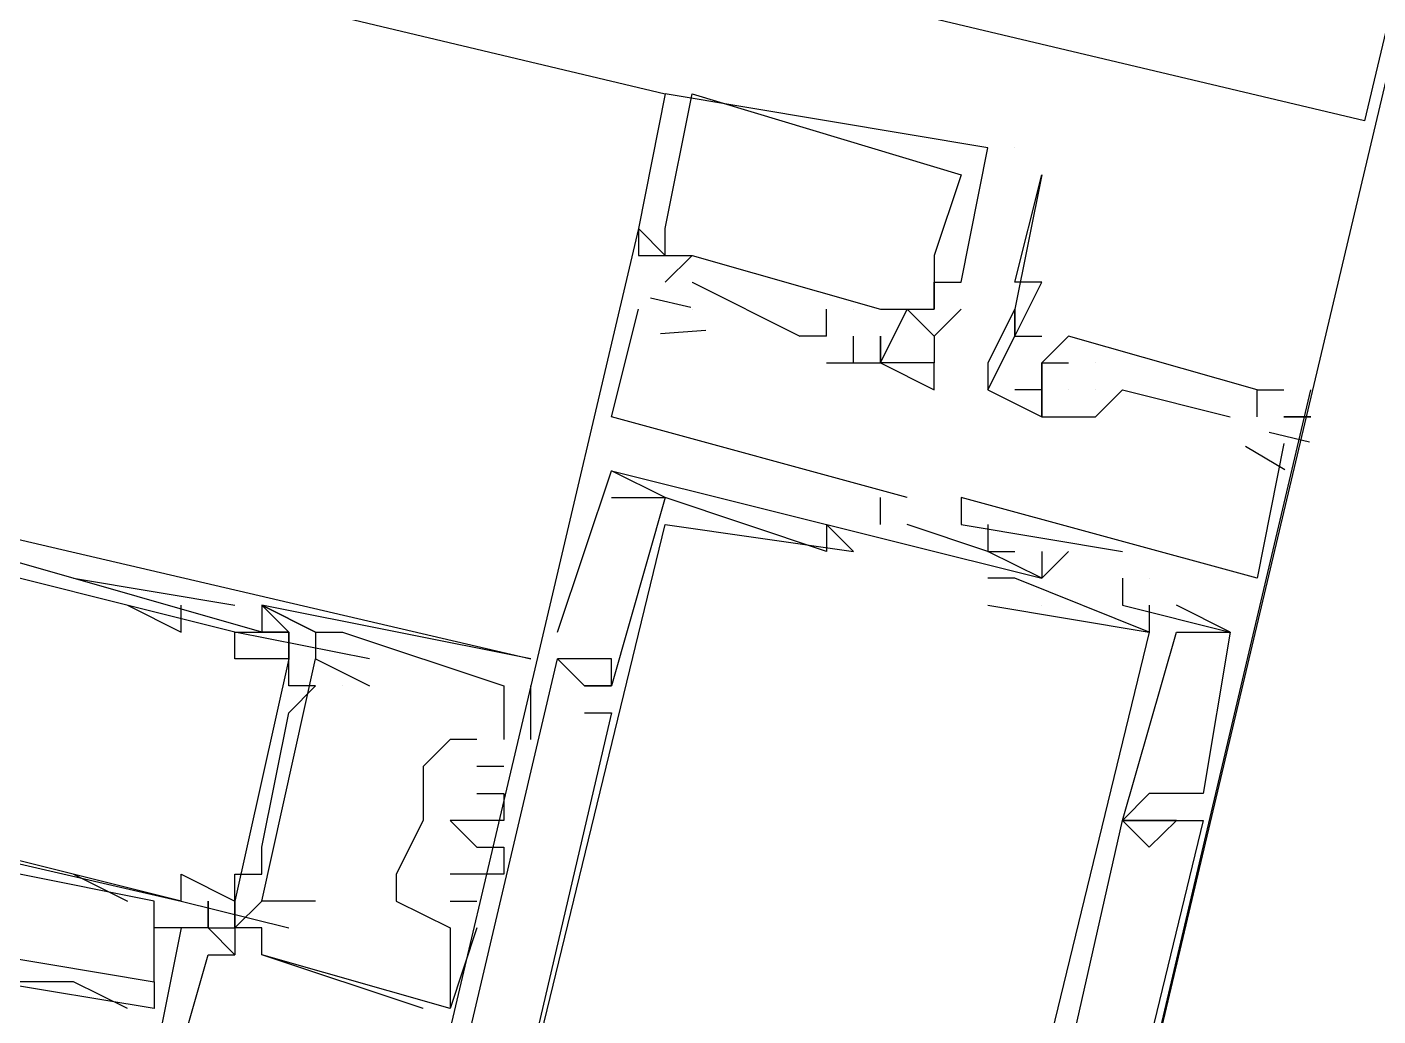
# Model space of a CAD drawing. Header units: feet. Extents: x -84 to 198, y -22 to 181.
# Drawn here: x 87.577 to 88.247, y 149.294 to 149.784 of the extents above; entities that cross this region are included whole.
import ezdxf

# ---------------------------------------------------------------- set-up
doc = ezdxf.new("R2010")
doc.units = ezdxf.units.FT
doc.layers.add('A-LINEA', color=7, linetype='CONTINUOUS')

msp = doc.modelspace()

# ---------------------------------------------------------------- linework, layer by layer
at = {"layer": 'A-LINEA'}
for p, q in [((88.0533, 148.9244), (90.52, 159.3378)), ((88.24, 149.7378), (79.1867, 151.8844)), ((79.7867, 151.6844), (87.8933, 149.7511)), ((87.8933, 149.7511), (87.8933, 149.7511)), ((87.8933, 149.7511), (87.8933, 149.7511)), ((87.8933, 149.7511), (87.8933, 149.7511)), ((87.9067, 149.7511), (87.9067, 149.7511)), ((87.9067, 149.7511), (87.9067, 149.7511)), ((87.9067, 149.7511), (87.9067, 149.7511)), ((88.0533, 149.7244), (88.0533, 149.7244)), ((88.0533, 149.7244), (88.0533, 149.7244)), ((88.0533, 149.7244), (88.0533, 149.7244)), ((88.0667, 149.7244), (88.0667, 149.7244)), ((88.04, 149.7111), (88.04, 149.7111)), ((88.04, 149.7111), (88.04, 149.7111)), ((88.04, 149.7111), (88.04, 149.7111)), ((88.08, 149.7111), (88.08, 149.7111)), ((87.88, 149.6844), (87.88, 149.6844)), ((87.88, 149.6844), (87.88, 149.6844)), ((87.88, 149.6844), (87.88, 149.6844)), ((87.88, 149.6844), (87.88, 149.6844)), ((87.88, 149.6844), (87.88, 149.6844)), ((87.88, 149.6844), (87.88, 149.6844)), ((87.8933, 149.6844), (87.8933, 149.6844)), ((87.8933, 149.6844), (87.8933, 149.6844)), ((87.8933, 149.6844), (87.8933, 149.6844)), ((87.88, 149.6711), (87.88, 149.6711)), ((87.88, 149.6711), (87.88, 149.6711)), ((87.88, 149.6711), (87.88, 149.6711)), ((87.88, 149.6711), (87.88, 149.6711)), ((87.88, 149.6711), (87.88, 149.6711)), ((87.88, 149.6711), (87.88, 149.6711)), ((87.88, 149.6711), (87.88, 149.6711)), ((87.88, 149.6711), (87.88, 149.6711)), ((87.88, 149.6711), (87.88, 149.6711)), ((87.8933, 149.6711), (87.8933, 149.6711)), ((87.8933, 149.6711), (87.8933, 149.6711)), ((87.8933, 149.6711), (87.8933, 149.6711)), ((87.8933, 149.6711), (87.8933, 149.6711)), ((87.8933, 149.6711), (87.8933, 149.6711)), ((87.8933, 149.6711), (87.8933, 149.6711)), ((87.8933, 149.6711), (87.8933, 149.6711)), ((87.8933, 149.6711), (87.8933, 149.6711)), ((87.8933, 149.6711), (87.8933, 149.6711)), ((87.9067, 149.6711), (87.9067, 149.6711)), ((87.9067, 149.6711), (87.9067, 149.6711)), ((87.9067, 149.6711), (87.9067, 149.6711)), ((87.9067, 149.6711), (87.9067, 149.6711)), ((87.9067, 149.6711), (87.9067, 149.6711)), ((87.9067, 149.6711), (87.9067, 149.6711)), ((88.0267, 149.6711), (88.0267, 149.6711)), ((88.0267, 149.6711), (88.0267, 149.6711)), ((88.0267, 149.6711), (88.0267, 149.6711)), ((88.0267, 149.6711), (88.0267, 149.6711)), ((88.0267, 149.6711), (88.0267, 149.6711)), ((88.0267, 149.6711), (88.0267, 149.6711)), ((87.8933, 149.6578), (87.8933, 149.6578)), ((87.8933, 149.6578), (87.8933, 149.6578)), ((87.8933, 149.6578), (87.8933, 149.6578)), ((87.9067, 149.6578), (87.96, 149.6311)), ((87.9067, 149.6578), (87.9067, 149.6578)), ((87.9067, 149.6578), (87.96, 149.6311)), ((87.9067, 149.6578), (87.9067, 149.6578)), ((87.9067, 149.6578), (87.96, 149.6311)), ((87.9067, 149.6578), (87.9067, 149.6578)), ((88.0267, 149.6578), (88.0267, 149.6578)), ((88.0267, 149.6578), (88.0267, 149.6578)), ((88.0267, 149.6578), (88.0267, 149.6578)), ((88.0267, 149.6578), (88.0267, 149.6578)), ((88.0267, 149.6578), (88.0267, 149.6578)), ((88.0267, 149.6578), (88.0267, 149.6578)), ((88.0267, 149.6578), (88.0267, 149.6578)), ((88.0267, 149.6578), (88.0267, 149.6578)), ((88.0267, 149.6578), (88.0267, 149.6578)), ((88.04, 149.6578), (88.04, 149.6578)), ((88.04, 149.6578), (88.04, 149.6578)), ((88.04, 149.6578), (88.04, 149.6578)), ((88.0667, 149.6578), (88.0667, 149.6578)), ((88.08, 149.6578), (88.08, 149.6578)), ((87.886, 149.6501), (87.906, 149.6454)), ((87.886, 149.6501), (87.906, 149.6454)), ((87.886, 149.6501), (87.906, 149.6454)), ((87.88, 149.6444), (87.88, 149.6444)), ((87.88, 149.6444), (87.88, 149.6444)), ((87.88, 149.6444), (87.88, 149.6444)), ((87.9067, 149.6444), (87.9067, 149.6444)), ((87.9067, 149.6444), (87.9067, 149.6444)), ((87.9067, 149.6444), (87.9067, 149.6444)), ((87.9733, 149.6311), (87.9733, 149.6444)), ((87.9733, 149.6444), (87.9733, 149.6444)), ((87.9733, 149.6311), (87.9733, 149.6444)), ((87.9733, 149.6444), (87.9733, 149.6444)), ((87.9733, 149.6311), (87.9733, 149.6444)), ((87.9733, 149.6444), (87.9733, 149.6444)), ((87.9867, 149.6444), (87.9867, 149.6444)), ((87.9867, 149.6444), (87.9867, 149.6444)), ((87.9867, 149.6444), (87.9867, 149.6444)), ((87.9867, 149.6444), (87.9867, 149.6444)), ((87.9867, 149.6444), (87.9867, 149.6444)), ((87.9867, 149.6444), (87.9867, 149.6444)), ((88, 149.6444), (88, 149.6444)), ((88, 149.6444), (88, 149.6444)), ((88, 149.6444), (88, 149.6444)), ((88, 149.6444), (88, 149.6444)), ((88, 149.6444), (88, 149.6444)), ((88, 149.6444), (88, 149.6444)), ((88, 149.6444), (88, 149.6444)), ((88, 149.6444), (88, 149.6444)), ((88, 149.6444), (88, 149.6444)), ((88.0133, 149.6444), (88.0133, 149.6444)), ((88.0133, 149.6444), (88.0133, 149.6444)), ((88.0133, 149.6444), (88.0133, 149.6444)), ((88.0133, 149.6444), (88.0133, 149.6444)), ((88.0133, 149.6444), (88.0133, 149.6444)), ((88.0133, 149.6444), (88.0133, 149.6444)), ((88.0133, 149.6444), (88.0133, 149.6444)), ((88.0133, 149.6444), (88.0133, 149.6444)), ((88.0133, 149.6444), (88.0133, 149.6444)), ((88.0267, 149.6311), (88.04, 149.6444)), ((88.0267, 149.6444), (88.0267, 149.6444)), ((88.0267, 149.6444), (88.0267, 149.6444)), ((88.0267, 149.6311), (88.04, 149.6444)), ((88.0267, 149.6444), (88.0267, 149.6444)), ((88.0267, 149.6444), (88.0267, 149.6444)), ((88.0267, 149.6311), (88.04, 149.6444)), ((88.0267, 149.6444), (88.0267, 149.6444)), ((88.0267, 149.6444), (88.0267, 149.6444)), ((88.04, 149.6444), (88.04, 149.6444)), ((88.04, 149.6444), (88.04, 149.6444)), ((88.04, 149.6444), (88.04, 149.6444)), ((88.0667, 149.6444), (88.0667, 149.6444)), ((88.0667, 149.6444), (88.0667, 149.6444)), ((87.8909, 149.6324), (87.9135, 149.634)), ((87.8909, 149.6324), (87.9135, 149.634)), ((87.8909, 149.6324), (87.9135, 149.634)), ((87.9733, 149.6311), (87.96, 149.6311)), ((87.96, 149.6311), (87.96, 149.6311)), ((87.96, 149.6311), (87.96, 149.6311)), ((87.9733, 149.6311), (87.96, 149.6311)), ((87.96, 149.6311), (87.96, 149.6311)), ((87.96, 149.6311), (87.96, 149.6311)), ((87.9733, 149.6311), (87.96, 149.6311)), ((87.96, 149.6311), (87.96, 149.6311)), ((87.96, 149.6311), (87.96, 149.6311)), ((87.9733, 149.6311), (87.9733, 149.6311)), ((87.9733, 149.6311), (87.9733, 149.6311)), ((87.9733, 149.6311), (87.9733, 149.6311)), ((87.9733, 149.6311), (87.9733, 149.6311)), ((87.9733, 149.6311), (87.9733, 149.6311)), ((87.9733, 149.6311), (87.9733, 149.6311)), ((87.9867, 149.6178), (87.9867, 149.6311)), ((87.9867, 149.6311), (87.9867, 149.6311)), ((87.9867, 149.6178), (87.9867, 149.6311)), ((87.9867, 149.6311), (87.9867, 149.6311)), ((87.9867, 149.6178), (87.9867, 149.6311)), ((87.9867, 149.6311), (87.9867, 149.6311)), ((88, 149.6311), (88, 149.6311)), ((88, 149.6311), (88, 149.6311)), ((88, 149.6311), (88, 149.6311)), ((88, 149.6311), (88, 149.6311)), ((88, 149.6311), (88, 149.6311)), ((88, 149.6311), (88, 149.6311)), ((88, 149.6311), (88, 149.6311)), ((88, 149.6311), (88, 149.6311)), ((88, 149.6311), (88, 149.6311)), ((88.0267, 149.6311), (88.0267, 149.6311)), ((88.0267, 149.6311), (88.0267, 149.6311)), ((88.0267, 149.6311), (88.0267, 149.6311)), ((88.0267, 149.6311), (88.0267, 149.6311)), ((88.0267, 149.6311), (88.0267, 149.6311)), ((88.0267, 149.6311), (88.0267, 149.6311)), ((88.0667, 149.6311), (88.0667, 149.6311)), ((88.0667, 149.6311), (88.0667, 149.6311)), ((88.0667, 149.6311), (88.0667, 149.6311)), ((88.08, 149.6311), (88.08, 149.6311)), ((88.08, 149.6311), (88.08, 149.6311)), ((88.0933, 149.6311), (88.0933, 149.6311)), ((88.0933, 149.6311), (88.0933, 149.6311)), ((88.0933, 149.6311), (88.0933, 149.6311)), ((88.0933, 149.6311), (88.0933, 149.6311)), ((87.9733, 149.6178), (87.9733, 149.6178)), ((87.9733, 149.6178), (87.9733, 149.6178)), ((87.9733, 149.6178), (87.9733, 149.6178)), ((87.9867, 149.6178), (87.9867, 149.6178)), ((87.9867, 149.6178), (87.9867, 149.6178)), ((87.9867, 149.6178), (87.9867, 149.6178)), ((88, 149.6178), (88, 149.6178)), ((88, 149.6178), (88, 149.6178)), ((88, 149.6178), (88, 149.6178)), ((88, 149.6178), (88, 149.6178)), ((88, 149.6178), (88, 149.6178)), ((88, 149.6178), (88, 149.6178)), ((88, 149.6178), (88, 149.6178)), ((88, 149.6178), (88, 149.6178)), ((88, 149.6178), (88, 149.6178)), ((88, 149.6178), (88, 149.6178)), ((88, 149.6178), (88, 149.6178)), ((88, 149.6178), (88, 149.6178)), ((88.0267, 149.6178), (88.0267, 149.6178)), ((88.0267, 149.6178), (88.0267, 149.6178)), ((88.0267, 149.6178), (88.0267, 149.6178)), ((88.0267, 149.6178), (88.0267, 149.6178)), ((88.0267, 149.6178), (88.0267, 149.6178)), ((88.0267, 149.6178), (88.0267, 149.6178)), ((88.0533, 149.6178), (88.0533, 149.6178)), ((88.08, 149.6178), (88.08, 149.6178)), ((88.08, 149.6178), (88.08, 149.6178)), ((88.08, 149.6178), (88.08, 149.6178)), ((88.08, 149.6178), (88.08, 149.6178)), ((88.08, 149.6178), (88.08, 149.6178)), ((88.08, 149.6178), (88.08, 149.6178)), ((88.0933, 149.6178), (88.0933, 149.6178)), ((88.0933, 149.6178), (88.0933, 149.6178)), ((88.0933, 149.6178), (88.0933, 149.6178)), ((88.1067, 149.6178), (88.1067, 149.6178)), ((88.1067, 149.6178), (88.1067, 149.6178)), ((88.1067, 149.6178), (88.1067, 149.6178)), ((88.1067, 149.6178), (88.1067, 149.6178)), ((88.1067, 149.6178), (88.1067, 149.6178)), ((88.1067, 149.6178), (88.1067, 149.6178)), ((88.0267, 149.6044), (88.0267, 149.6044)), ((88.0267, 149.6044), (88.0267, 149.6044)), ((88.0267, 149.6044), (88.0267, 149.6044)), ((88.0533, 149.6044), (88.0533, 149.6044)), ((88.0533, 149.6044), (88.0533, 149.6044)), ((88.0667, 149.6044), (88.0667, 149.6044)), ((88.08, 149.6044), (88.08, 149.6044)), ((88.08, 149.6044), (88.08, 149.6044)), ((88.08, 149.6044), (88.08, 149.6044)), ((88.08, 149.6044), (88.08, 149.6044)), ((88.08, 149.6044), (88.08, 149.6044)), ((88.0933, 149.6044), (88.0933, 149.6044)), ((88.0933, 149.6044), (88.0933, 149.6044)), ((88.0933, 149.6044), (88.0933, 149.6044)), ((88.0933, 149.6044), (88.0933, 149.6044)), ((88.0933, 149.6044), (88.0933, 149.6044)), ((88.0933, 149.6044), (88.0933, 149.6044)), ((88.1067, 149.6044), (88.1067, 149.6044)), ((88.1067, 149.6044), (88.1067, 149.6044)), ((88.1067, 149.6044), (88.1067, 149.6044)), ((88.1067, 149.6044), (88.1067, 149.6044)), ((88.1067, 149.6044), (88.1067, 149.6044)), ((88.1067, 149.6044), (88.1067, 149.6044)), ((88.1067, 149.6044), (88.1067, 149.6044)), ((88.1067, 149.6044), (88.1067, 149.6044)), ((88.1067, 149.6044), (88.1067, 149.6044)), ((88.1067, 149.6044), (88.1067, 149.6044)), ((88.1067, 149.6044), (88.1067, 149.6044)), ((88.1067, 149.6044), (88.1067, 149.6044)), ((88.12, 149.6044), (88.12, 149.6044)), ((88.12, 149.6044), (88.12, 149.6044)), ((88.12, 149.6044), (88.12, 149.6044)), ((88.1867, 149.6044), (88.1867, 149.6044)), ((88.1867, 149.6044), (88.1867, 149.6044)), ((88.1867, 149.6044), (88.1867, 149.6044)), ((88.1867, 149.6044), (88.1867, 149.6044)), ((88.1867, 149.6044), (88.1867, 149.6044)), ((88.1867, 149.6044), (88.1867, 149.6044)), ((88.2, 149.6044), (88.2, 149.6044)), ((88.2, 149.6044), (88.2, 149.6044)), ((88.2, 149.6044), (88.2, 149.6044)), ((88.2, 149.6044), (88.2, 149.6044)), ((88.2, 149.6044), (88.2, 149.6044)), ((88.2, 149.6044), (88.2, 149.6044)), ((88.2, 149.6044), (88.2, 149.6044)), ((88.2, 149.6044), (88.2, 149.6044)), ((88.2, 149.6044), (88.2, 149.6044)), ((88.2133, 149.6044), (88.2133, 149.6044)), ((88.2133, 149.6044), (88.2133, 149.6044)), ((88.2133, 149.6044), (88.2133, 149.6044)), ((87.8667, 149.5911), (87.8667, 149.5911)), ((87.8667, 149.5911), (87.8667, 149.5911)), ((87.8667, 149.5911), (87.8667, 149.5911)), ((88.08, 149.5911), (88.08, 149.5911)), ((88.08, 149.5911), (88.08, 149.5911)), ((88.08, 149.5911), (88.08, 149.5911)), ((88.08, 149.5911), (88.08, 149.5911)), ((88.1067, 149.5911), (88.1067, 149.5911)), ((88.1067, 149.5911), (88.1067, 149.5911)), ((88.1067, 149.5911), (88.1067, 149.5911)), ((88.1067, 149.5911), (88.1067, 149.5911)), ((88.1067, 149.5911), (88.1067, 149.5911)), ((88.1067, 149.5911), (88.1067, 149.5911)), ((88.1067, 149.5911), (88.1067, 149.5911)), ((88.1067, 149.5911), (88.1067, 149.5911)), ((88.1067, 149.5911), (88.1067, 149.5911)), ((88.1733, 149.5911), (88.1733, 149.5911)), ((88.1733, 149.5911), (88.1733, 149.5911)), ((88.1733, 149.5911), (88.1733, 149.5911)), ((88.1867, 149.5911), (88.1867, 149.5911)), ((88.1867, 149.5911), (88.1867, 149.5911)), ((88.1867, 149.5911), (88.1867, 149.5911)), ((88.2, 149.5911), (88.2, 149.5911)), ((88.2, 149.5911), (88.2, 149.5911)), ((88.2, 149.5911), (88.2, 149.5911)), ((88.2, 149.5911), (88.2, 149.5911)), ((88.2, 149.5911), (88.2, 149.5911)), ((88.2, 149.5911), (88.2, 149.5911)), ((88.2133, 149.5911), (88.2133, 149.5911)), ((88.2133, 149.5911), (88.2133, 149.5911)), ((88.2133, 149.5911), (88.2133, 149.5911)), ((88.1927, 149.5835), (88.2127, 149.5787)), ((88.1927, 149.5835), (88.2127, 149.5787)), ((88.1927, 149.5835), (88.2127, 149.5787)), ((88.2, 149.5778), (88.2, 149.5778)), ((88.2, 149.5778), (88.2, 149.5778)), ((88.2, 149.5778), (88.2, 149.5778)), ((88.1809, 149.5766), (88.2004, 149.565)), ((88.1809, 149.5766), (88.2004, 149.565)), ((88.1809, 149.5766), (88.2004, 149.565)), ((87.4267, 149.5644), (87.8267, 149.4711)), ((87.8667, 149.5644), (87.8667, 149.5644)), ((87.8667, 149.5644), (87.8667, 149.5644)), ((87.8667, 149.5644), (87.8667, 149.5644)), ((87.8667, 149.5644), (87.8667, 149.5644)), ((87.8667, 149.5644), (87.8667, 149.5644)), ((87.8667, 149.5644), (87.8667, 149.5644)), ((87.8667, 149.5511), (87.8667, 149.5511)), ((87.8667, 149.5511), (87.8667, 149.5511)), ((87.8667, 149.5511), (87.8667, 149.5511)), ((87.8933, 149.5511), (87.8933, 149.5511)), ((87.8933, 149.5511), (87.8933, 149.5511)), ((87.8933, 149.5511), (87.8933, 149.5511)), ((87.8933, 149.5511), (87.8933, 149.5511)), ((87.8933, 149.5511), (87.8933, 149.5511)), ((87.8933, 149.5511), (87.8933, 149.5511)), ((88, 149.5378), (88, 149.5511)), ((88, 149.5511), (88, 149.5511)), ((88, 149.5378), (88, 149.5511)), ((88, 149.5511), (88, 149.5511)), ((88, 149.5378), (88, 149.5511)), ((88, 149.5511), (88, 149.5511)), ((88.0133, 149.5511), (88.0133, 149.5511)), ((88.0133, 149.5511), (88.0133, 149.5511)), ((88.0133, 149.5511), (88.0133, 149.5511)), ((88.04, 149.5511), (88.04, 149.5511)), ((88.04, 149.5511), (88.04, 149.5511)), ((88.04, 149.5511), (88.04, 149.5511)), ((87.8933, 149.5378), (87.8933, 149.5378)), ((87.8933, 149.5378), (87.8933, 149.5378)), ((87.8933, 149.5378), (87.8933, 149.5378)), ((87.9733, 149.5378), (87.9733, 149.5378)), ((87.9733, 149.5378), (87.9733, 149.5378)), ((87.9733, 149.5378), (87.9733, 149.5378)), ((88, 149.5378), (88, 149.5378)), ((88, 149.5378), (88, 149.5378)), ((88, 149.5378), (88, 149.5378)), ((88.0133, 149.5378), (88.0133, 149.5378)), ((88.0133, 149.5378), (88.0133, 149.5378)), ((88.0133, 149.5378), (88.0133, 149.5378)), ((88.04, 149.5378), (88.04, 149.5378)), ((88.04, 149.5378), (88.04, 149.5378)), ((88.04, 149.5378), (88.04, 149.5378)), ((88.0533, 149.5378), (88.0533, 149.5378)), ((88.0533, 149.5378), (88.0533, 149.5378)), ((88.0533, 149.5378), (88.0533, 149.5378)), ((87.9733, 149.5244), (87.9733, 149.5244)), ((87.9733, 149.5244), (87.9733, 149.5244)), ((87.9733, 149.5244), (87.9733, 149.5244)), ((87.9867, 149.5244), (87.9867, 149.5244)), ((87.9867, 149.5244), (87.9867, 149.5244)), ((87.9867, 149.5244), (87.9867, 149.5244)), ((88.0533, 149.5244), (88.0533, 149.5244)), ((88.0533, 149.5244), (88.0533, 149.5244)), ((88.0533, 149.5244), (88.0533, 149.5244)), ((88.0533, 149.5244), (88.0533, 149.5244)), ((88.0533, 149.5244), (88.0533, 149.5244)), ((88.0533, 149.5244), (88.0533, 149.5244)), ((88.0533, 149.5244), (88.0533, 149.5244)), ((88.0533, 149.5244), (88.0533, 149.5244)), ((88.0533, 149.5244), (88.0533, 149.5244)), ((88.0667, 149.5244), (88.0667, 149.5244)), ((88.0667, 149.5244), (88.0667, 149.5244)), ((88.0667, 149.5244), (88.0667, 149.5244)), ((88.08, 149.5111), (88.0933, 149.5244)), ((88.08, 149.5244), (88.08, 149.5244)), ((88.08, 149.5111), (88.0933, 149.5244)), ((88.08, 149.5244), (88.08, 149.5244)), ((88.08, 149.5111), (88.0933, 149.5244)), ((88.08, 149.5244), (88.08, 149.5244)), ((88.0933, 149.5244), (88.0933, 149.5244)), ((88.0933, 149.5244), (88.0933, 149.5244)), ((88.0933, 149.5244), (88.0933, 149.5244)), ((88.12, 149.5244), (88.12, 149.5244)), ((88.12, 149.5244), (88.12, 149.5244)), ((88.12, 149.5244), (88.12, 149.5244)), ((87.6, 149.5111), (87.68, 149.4978)), ((87.6, 149.5111), (87.68, 149.4978)), ((88.0533, 149.5111), (88.0533, 149.5111)), ((88.0533, 149.5111), (88.0533, 149.5111)), ((88.0533, 149.5111), (88.0533, 149.5111)), ((88.0667, 149.5111), (88.0667, 149.5111)), ((88.0667, 149.5111), (88.0667, 149.5111)), ((88.0667, 149.5111), (88.0667, 149.5111)), ((88.08, 149.5111), (88.08, 149.5111)), ((88.08, 149.5111), (88.08, 149.5111)), ((88.08, 149.5111), (88.08, 149.5111)), ((88.08, 149.5111), (88.08, 149.5111)), ((88.08, 149.5111), (88.08, 149.5111)), ((88.08, 149.5111), (88.08, 149.5111)), ((88.08, 149.5111), (88.08, 149.5111)), ((88.08, 149.5111), (88.08, 149.5111)), ((88.08, 149.5111), (88.08, 149.5111)), ((88.12, 149.5111), (88.12, 149.5111)), ((88.12, 149.5111), (88.12, 149.5111)), ((88.12, 149.5111), (88.12, 149.5111)), ((88.12, 149.5111), (88.12, 149.5111)), ((88.12, 149.5111), (88.12, 149.5111)), ((88.12, 149.5111), (88.12, 149.5111)), ((88.12, 149.5111), (88.12, 149.5111)), ((88.12, 149.5111), (88.12, 149.5111)), ((88.12, 149.5111), (88.12, 149.5111)), ((88.1333, 149.5111), (88.1333, 149.5111)), ((88.1333, 149.5111), (88.1333, 149.5111)), ((88.1333, 149.5111), (88.1333, 149.5111)), ((88.1333, 149.5111), (88.1333, 149.5111)), ((88.1333, 149.5111), (88.1333, 149.5111)), ((88.1333, 149.5111), (88.1333, 149.5111)), ((88.1867, 149.5111), (88.1867, 149.5111)), ((88.1867, 149.5111), (88.1867, 149.5111)), ((88.1867, 149.5111), (88.1867, 149.5111)), ((87.6267, 149.4978), (87.6533, 149.4844)), ((87.6267, 149.4978), (87.6267, 149.4978)), ((87.6533, 149.4844), (87.6533, 149.4978)), ((87.6933, 149.4978), (87.6933, 149.4978)), ((87.6933, 149.4978), (87.6933, 149.4978)), ((87.6933, 149.4978), (87.6933, 149.4978)), ((87.6933, 149.4978), (87.6933, 149.4978)), ((87.6933, 149.4978), (87.6933, 149.4978)), ((87.6933, 149.4978), (87.6933, 149.4978)), ((88.0533, 149.4978), (88.0533, 149.4978)), ((88.0533, 149.4978), (88.0533, 149.4978)), ((88.0533, 149.4978), (88.0533, 149.4978)), ((88.08, 149.4978), (88.08, 149.4978)), ((88.08, 149.4978), (88.08, 149.4978)), ((88.08, 149.4978), (88.08, 149.4978)), ((88.08, 149.4978), (88.08, 149.4978)), ((88.08, 149.4978), (88.08, 149.4978)), ((88.08, 149.4978), (88.08, 149.4978)), ((88.12, 149.4978), (88.12, 149.4978)), ((88.12, 149.4978), (88.12, 149.4978)), ((88.12, 149.4978), (88.12, 149.4978)), ((88.1333, 149.4978), (88.1333, 149.4978)), ((88.1333, 149.4978), (88.1333, 149.4978)), ((88.1333, 149.4978), (88.1333, 149.4978)), ((88.1467, 149.4978), (88.1467, 149.4978)), ((88.1467, 149.4978), (88.1467, 149.4978)), ((88.1467, 149.4978), (88.1467, 149.4978)), ((87.68, 149.4844), (87.68, 149.4844)), ((87.68, 149.4844), (87.68, 149.4844)), ((87.6933, 149.4844), (87.6933, 149.4844)), ((87.6933, 149.4844), (87.6933, 149.4844)), ((87.6933, 149.4844), (87.6933, 149.4844)), ((87.6933, 149.4844), (87.6933, 149.4844)), ((87.7067, 149.4844), (87.7067, 149.4844)), ((87.7067, 149.4844), (87.7067, 149.4844)), ((87.7067, 149.4844), (87.7067, 149.4844)), ((87.7067, 149.4844), (87.7067, 149.4844)), ((87.72, 149.4844), (87.72, 149.4844)), ((87.72, 149.4844), (87.72, 149.4844)), ((87.72, 149.4844), (87.72, 149.4844)), ((87.72, 149.4844), (87.72, 149.4711)), ((87.72, 149.4844), (87.72, 149.4711)), ((87.72, 149.4844), (87.72, 149.4711)), ((87.72, 149.4844), (87.72, 149.4844)), ((87.7333, 149.4844), (87.7333, 149.4844)), ((87.7333, 149.4844), (87.7333, 149.4844)), ((87.7333, 149.4844), (87.7333, 149.4844)), ((87.84, 149.4844), (87.84, 149.4844)), ((87.84, 149.4844), (87.84, 149.4844)), ((87.84, 149.4844), (87.84, 149.4844)), ((88.1333, 149.4844), (88.1333, 149.4844)), ((88.1333, 149.4844), (88.1333, 149.4844)), ((88.1333, 149.4844), (88.1333, 149.4844)), ((88.1333, 149.4844), (88.1333, 149.4844)), ((88.1333, 149.4844), (88.1333, 149.4844)), ((88.1333, 149.4844), (88.1333, 149.4844)), ((88.1467, 149.4844), (88.1467, 149.4844)), ((88.1467, 149.4844), (88.1467, 149.4844)), ((88.1467, 149.4844), (88.1467, 149.4844)), ((88.1733, 149.4844), (88.1733, 149.4844)), ((88.1733, 149.4844), (88.1733, 149.4844)), ((88.1733, 149.4844), (88.1733, 149.4844)), ((88.1733, 149.4844), (88.1733, 149.4844)), ((88.1733, 149.4844), (88.1733, 149.4844)), ((88.1733, 149.4844), (88.1733, 149.4844)), ((88.1733, 149.4844), (88.1733, 149.4844)), ((88.1733, 149.4844), (88.1733, 149.4844)), ((88.1733, 149.4844), (88.1733, 149.4844)), ((87.68, 149.4711), (87.68, 149.4711)), ((87.7067, 149.4711), (87.68, 149.3511)), ((87.7067, 149.4711), (87.68, 149.3511)), ((87.7067, 149.4711), (87.68, 149.3511)), ((87.7067, 149.4711), (87.7067, 149.4711)), ((87.72, 149.4711), (87.72, 149.4711)), ((87.7467, 149.4711), (87.7467, 149.4711)), ((87.8267, 149.4711), (87.8267, 149.4711)), ((87.8267, 149.4711), (87.8267, 149.4711)), ((87.8267, 149.4711), (87.8267, 149.4711)), ((87.84, 149.4711), (87.84, 149.4711)), ((87.84, 149.4711), (87.84, 149.4711)), ((87.84, 149.4711), (87.84, 149.4711)), ((87.84, 149.4711), (87.84, 149.4711)), ((87.84, 149.4711), (87.84, 149.4711)), ((87.84, 149.4711), (87.84, 149.4711)), ((87.8667, 149.4711), (87.8667, 149.4711)), ((87.8667, 149.4711), (87.8667, 149.4711)), ((87.8667, 149.4711), (87.8667, 149.4711)), ((87.7067, 149.4578), (87.7067, 149.4578)), ((87.72, 149.4578), (87.72, 149.4578)), ((87.7333, 149.4578), (87.7333, 149.4578)), ((87.7467, 149.4578), (87.7467, 149.4578)), ((87.8133, 149.4578), (87.8133, 149.4578)), ((87.8133, 149.4578), (87.8133, 149.4578)), ((87.8133, 149.4578), (87.8133, 149.4578)), ((87.8267, 149.4578), (87.8267, 149.4578)), ((87.8267, 149.4578), (87.8267, 149.4578)), ((87.8267, 149.4578), (87.8267, 149.4578)), ((87.8533, 149.4578), (87.8533, 149.4578)), ((87.8533, 149.4578), (87.8533, 149.4578)), ((87.8533, 149.4578), (87.8533, 149.4578)), ((87.8533, 149.4578), (87.8533, 149.4578)), ((87.8533, 149.4578), (87.8533, 149.4578)), ((87.8533, 149.4578), (87.8533, 149.4578)), ((87.8667, 149.4578), (87.8667, 149.4578)), ((87.8667, 149.4578), (87.8667, 149.4578)), ((87.8667, 149.4578), (87.8667, 149.4578)), ((87.8667, 149.4578), (87.8667, 149.4578)), ((87.8667, 149.4578), (87.8667, 149.4578)), ((87.8667, 149.4578), (87.8667, 149.4578)), ((87.7067, 149.4444), (87.7067, 149.4444)), ((87.8533, 149.4444), (87.8533, 149.4444)), ((87.8533, 149.4444), (87.8667, 149.4444)), ((87.8533, 149.4444), (87.8533, 149.4444)), ((87.8533, 149.4444), (87.8667, 149.4444)), ((87.8533, 149.4444), (87.8533, 149.4444)), ((87.8533, 149.4444), (87.8667, 149.4444)), ((87.8667, 149.4444), (87.8667, 149.4444)), ((87.8667, 149.4444), (87.8667, 149.4444)), ((87.8667, 149.4444), (87.8667, 149.4444)), ((87.7867, 149.4311), (87.7867, 149.4311)), ((87.7867, 149.4311), (87.7867, 149.4311)), ((87.7867, 149.4311), (87.7867, 149.4311)), ((87.8, 149.4311), (87.8, 149.4311)), ((87.8, 149.4311), (87.8, 149.4311)), ((87.8, 149.4311), (87.8, 149.4311)), ((87.8133, 149.4311), (87.8133, 149.4311)), ((87.8133, 149.4311), (87.8133, 149.4311)), ((87.8133, 149.4311), (87.8133, 149.4311)), ((87.8133, 149.4311), (87.8133, 149.4311)), ((87.8133, 149.4311), (87.8133, 149.4311)), ((87.8133, 149.4311), (87.8133, 149.4311)), ((87.8267, 149.4311), (87.8267, 149.4311)), ((87.8267, 149.4311), (87.8267, 149.4311)), ((87.8267, 149.4311), (87.8267, 149.4311)), ((87.7733, 149.4178), (87.7733, 149.4178)), ((87.7733, 149.4178), (87.7733, 149.4178)), ((87.7733, 149.4178), (87.7733, 149.4178)), ((87.8, 149.4178), (87.8, 149.4178)), ((87.8, 149.4178), (87.8, 149.4178)), ((87.8, 149.4178), (87.8, 149.4178)), ((87.8133, 149.4178), (87.8133, 149.4178)), ((87.8133, 149.4178), (87.8133, 149.4178)), ((87.8133, 149.4178), (87.8133, 149.4178)), ((87.8, 149.4044), (87.8, 149.4044)), ((87.8, 149.4044), (87.8, 149.4044)), ((87.8, 149.4044), (87.8, 149.4044)), ((87.8133, 149.4044), (87.8133, 149.4044)), ((87.8133, 149.4044), (87.8133, 149.4044)), ((87.8133, 149.4044), (87.8133, 149.4044)), ((88.1333, 149.4044), (88.1333, 149.4044)), ((88.1333, 149.4044), (88.1333, 149.4044)), ((88.1333, 149.4044), (88.1333, 149.4044)), ((88.16, 149.4044), (88.16, 149.4044)), ((88.16, 149.4044), (88.16, 149.4044)), ((88.16, 149.4044), (88.16, 149.4044)), ((87.7733, 149.3911), (87.7733, 149.3911)), ((87.7733, 149.3911), (87.7733, 149.3911)), ((87.7733, 149.3911), (87.7733, 149.3911)), ((87.7733, 149.3911), (87.7733, 149.3911)), ((87.7733, 149.3911), (87.7733, 149.3911)), ((87.7867, 149.3911), (87.7867, 149.3911)), ((87.7867, 149.3911), (87.7867, 149.3911)), ((87.7867, 149.3911), (87.7867, 149.3911)), ((87.8133, 149.3911), (87.8133, 149.3911)), ((87.8133, 149.3911), (87.8133, 149.3911)), ((87.8133, 149.3911), (87.8133, 149.3911)), ((88.12, 149.3911), (88.12, 149.3911)), ((88.12, 149.3911), (88.12, 149.3911)), ((88.12, 149.3911), (88.12, 149.3911)), ((88.12, 149.3911), (88.12, 149.3911)), ((88.12, 149.3911), (88.12, 149.3911)), ((88.12, 149.3911), (88.12, 149.3911)), ((88.12, 149.3911), (88.12, 149.3911)), ((88.12, 149.3911), (88.12, 149.3911)), ((88.12, 149.3911), (88.12, 149.3911)), ((88.1333, 149.3911), (88.1333, 149.3911)), ((88.1333, 149.3911), (88.1333, 149.3911)), ((88.1333, 149.3911), (88.1333, 149.3911)), ((88.1333, 149.3911), (88.1333, 149.3911)), ((88.1333, 149.3911), (88.1333, 149.3911)), ((88.1333, 149.3911), (88.1333, 149.3911)), ((88.1467, 149.3911), (88.1467, 149.3911)), ((88.1467, 149.3911), (88.1467, 149.3911)), ((88.1467, 149.3911), (88.1467, 149.3911)), ((88.16, 149.3911), (88.16, 149.3911)), ((88.16, 149.3911), (88.16, 149.3911)), ((88.16, 149.3911), (88.16, 149.3911)), ((87.6933, 149.3778), (87.6933, 149.3778)), ((87.8, 149.3778), (87.8, 149.3778)), ((87.8, 149.3778), (87.8, 149.3778)), ((87.8, 149.3778), (87.8, 149.3778)), ((87.8133, 149.3778), (87.8133, 149.3778)), ((87.8133, 149.3778), (87.8133, 149.3778)), ((87.8133, 149.3778), (87.8133, 149.3778)), ((88.1333, 149.3778), (88.1333, 149.3778)), ((88.1333, 149.3778), (88.1333, 149.3778)), ((88.1333, 149.3778), (88.1333, 149.3778)), ((87.64, 149.3511), (87.5733, 149.3644)), ((87.6, 149.3644), (87.6267, 149.3511)), ((87.6533, 149.3644), (87.6533, 149.3644)), ((87.68, 149.3644), (87.68, 149.3644)), ((87.6933, 149.3644), (87.6933, 149.3644)), ((87.76, 149.3644), (87.76, 149.3644)), ((87.76, 149.3644), (87.76, 149.3644)), ((87.76, 149.3644), (87.76, 149.3644)), ((87.76, 149.3644), (87.76, 149.3644)), ((87.7867, 149.3644), (87.7867, 149.3644)), ((87.7867, 149.3644), (87.7867, 149.3644)), ((87.7867, 149.3644), (87.7867, 149.3644)), ((87.8133, 149.3644), (87.8133, 149.3644)), ((87.8133, 149.3644), (87.8133, 149.3644)), ((87.8133, 149.3644), (87.8133, 149.3644)), ((87.6533, 149.3511), (87.7067, 149.3378)), ((87.6533, 149.3511), (87.6533, 149.3511)), ((87.6533, 149.3511), (87.6533, 149.3511)), ((87.6667, 149.3378), (87.6667, 149.3511)), ((87.6667, 149.3378), (87.6667, 149.3511)), ((87.6667, 149.3378), (87.6667, 149.3511)), ((87.6667, 149.3378), (87.6667, 149.3511)), ((87.6667, 149.3378), (87.6667, 149.3511)), ((87.6667, 149.3378), (87.6667, 149.3511)), ((87.68, 149.3511), (87.68, 149.3511)), ((87.68, 149.3378), (87.6933, 149.3511)), ((87.68, 149.3378), (87.68, 149.3511)), ((87.68, 149.3378), (87.6933, 149.3511)), ((87.68, 149.3378), (87.68, 149.3511)), ((87.68, 149.3378), (87.6933, 149.3511)), ((87.68, 149.3378), (87.68, 149.3511)), ((87.6933, 149.3511), (87.6933, 149.3511)), ((87.7067, 149.3511), (87.7067, 149.3511)), ((87.72, 149.3511), (87.72, 149.3511)), ((87.76, 149.3511), (87.76, 149.3511)), ((87.76, 149.3511), (87.76, 149.3511)), ((87.76, 149.3511), (87.76, 149.3511)), ((87.7867, 149.3511), (87.8, 149.3511)), ((87.7867, 149.3511), (87.7867, 149.3511)), ((87.7867, 149.3511), (87.8, 149.3511)), ((87.7867, 149.3511), (87.7867, 149.3511)), ((87.7867, 149.3511), (87.8, 149.3511)), ((87.7867, 149.3511), (87.7867, 149.3511)), ((87.8, 149.3511), (87.8, 149.3511)), ((87.8, 149.3511), (87.8, 149.3511)), ((87.8, 149.3511), (87.8, 149.3511)), ((87.6533, 149.3378), (87.64, 149.3378)), ((87.6533, 149.3378), (87.6533, 149.3378)), ((87.6533, 149.3378), (87.6533, 149.3378)), ((87.6533, 149.3378), (87.6533, 149.3378)), ((87.6667, 149.3378), (87.6667, 149.3378)), ((87.6667, 149.3378), (87.6667, 149.3378)), ((87.6667, 149.3378), (87.6667, 149.3378)), ((87.68, 149.3378), (87.68, 149.3378)), ((87.68, 149.3378), (87.68, 149.3378)), ((87.68, 149.3378), (87.68, 149.3378)), ((87.68, 149.3378), (87.68, 149.3378)), ((87.68, 149.3378), (87.68, 149.3378)), ((87.68, 149.3378), (87.68, 149.3378)), ((87.6933, 149.3378), (87.6933, 149.3378)), ((87.6933, 149.3378), (87.6933, 149.3378)), ((87.6933, 149.3378), (87.6933, 149.3378)), ((87.7067, 149.3378), (87.7067, 149.3378)), ((87.7867, 149.3378), (87.7867, 149.3378)), ((87.7867, 149.3378), (87.7867, 149.3378)), ((87.7867, 149.3378), (87.7867, 149.3378)), ((87.7867, 149.3378), (87.7867, 149.3378)), ((87.7867, 149.3378), (87.7867, 149.3378)), ((87.7867, 149.3378), (87.7867, 149.3378)), ((87.8, 149.3378), (87.8, 149.3378)), ((87.8, 149.3378), (87.8, 149.3378)), ((87.8, 149.3378), (87.8, 149.3378)), ((87.6667, 149.3244), (87.6667, 149.3244)), ((87.6667, 149.3244), (87.6667, 149.3244)), ((87.6667, 149.3244), (87.6667, 149.3244)), ((87.68, 149.3244), (87.68, 149.3244)), ((87.68, 149.3244), (87.68, 149.3244)), ((87.68, 149.3244), (87.68, 149.3244)), ((87.68, 149.3244), (87.68, 149.3244)), ((87.68, 149.3244), (87.68, 149.3244)), ((87.68, 149.3244), (87.68, 149.3244)), ((87.6933, 149.3244), (87.6933, 149.3244)), ((87.6933, 149.3244), (87.6933, 149.3244)), ((87.6933, 149.3244), (87.6933, 149.3244)), ((87.6933, 149.3244), (87.6933, 149.3244)), ((87.6933, 149.3244), (87.6933, 149.3244)), ((87.6933, 149.3244), (87.6933, 149.3244)), ((87.64, 149.2978), (87.64, 149.2978)), ((87.7733, 149.2978), (87.7733, 149.2978)), ((87.7733, 149.2978), (87.7733, 149.2978)), ((87.7733, 149.2978), (87.7733, 149.2978)), ((87.7867, 149.2978), (87.7867, 149.2978)), ((87.7867, 149.2978), (87.7867, 149.2978)), ((87.7867, 149.2978), (87.7867, 149.2978)), ((87.7867, 149.2978), (87.7867, 149.2978)), ((87.7867, 149.2978), (87.7867, 149.2978)), ((87.7867, 149.2978), (87.7867, 149.2978))]:
    msp.add_line(p, q, dxfattribs=at)
for points in [[(90.72, 160.1778), (88.24, 149.7378), (79.1867, 151.8844)], [(88.0267, 149.6578), (88.0267, 149.6444), (88.0267, 149.6578), (88.04, 149.6578), (88.0533, 149.7244), (87.8933, 149.7511), (87.8933, 149.7511), (87.88, 149.6844), (87.8933, 149.6711), (87.8933, 149.6844), (87.9067, 149.7511), (87.9067, 149.7511), (88.04, 149.7111), (88.04, 149.7111), (88.0267, 149.6711), (88.0267, 149.6711), (88.0267, 149.6578), (88.0267, 149.6578)], [(88.0267, 149.6578), (88.0267, 149.6444), (88.0267, 149.6578), (88.04, 149.6578), (88.0533, 149.7244), (87.8933, 149.7511), (87.8933, 149.7511), (87.88, 149.6844), (87.8933, 149.6711), (87.8933, 149.6844), (87.9067, 149.7511), (87.9067, 149.7511), (88.04, 149.7111), (88.04, 149.7111), (88.0267, 149.6711), (88.0267, 149.6711), (88.0267, 149.6578), (88.0267, 149.6578)], [(88.0267, 149.6578), (88.0267, 149.6444), (88.0267, 149.6578), (88.04, 149.6578), (88.0533, 149.7244), (87.8933, 149.7511), (87.8933, 149.7511), (87.88, 149.6844), (87.8933, 149.6711), (87.8933, 149.6844), (87.9067, 149.7511), (87.9067, 149.7511), (88.04, 149.7111), (88.04, 149.7111), (88.0267, 149.6711), (88.0267, 149.6711), (88.0267, 149.6578), (88.0267, 149.6578)], [(88.0667, 149.6311), (88.0667, 149.6311), (88.08, 149.6578), (88.08, 149.6578), (88.0667, 149.6578), (88.0667, 149.6578), (88.08, 149.7111), (88.08, 149.7111), (88.0667, 149.6444), (88.0667, 149.6311), (88.0667, 149.6444), (88.0533, 149.6178), (88.0533, 149.6044), (88.08, 149.5911), (88.08, 149.6044), (88.08, 149.6044), (88.08, 149.6044), (88.08, 149.6044), (88.08, 149.6178), (88.08, 149.6178), (88.0933, 149.6311)], [(87.88, 149.6844), (87.72, 149.0044), (87.8667, 148.9644)], [(87.88, 149.6844), (87.72, 149.0044), (87.8667, 148.9644)], [(87.88, 149.6844), (87.72, 149.0044), (87.8667, 148.9644)], [(87.88, 149.6844), (87.88, 149.6711), (87.8933, 149.6711)], [(87.88, 149.6844), (87.88, 149.6711), (87.8933, 149.6711)], [(87.88, 149.6844), (87.88, 149.6711), (87.8933, 149.6711)], [(87.8933, 149.6711), (87.9067, 149.6711), (87.8933, 149.6578)], [(87.8933, 149.6711), (87.9067, 149.6711), (87.8933, 149.6578)], [(87.8933, 149.6711), (87.9067, 149.6711), (87.8933, 149.6578)], [(87.9067, 149.6711), (88, 149.6444), (88.0133, 149.6444)], [(87.9067, 149.6711), (88, 149.6444), (88.0133, 149.6444)], [(87.9067, 149.6711), (88, 149.6444), (88.0133, 149.6444)], [(88.0133, 149.5511), (87.8667, 149.5911), (87.88, 149.6444)], [(88.0133, 149.5511), (87.8667, 149.5911), (87.88, 149.6444)], [(88.0133, 149.5511), (87.8667, 149.5911), (87.88, 149.6444)], [(88.0133, 149.6444), (88.0267, 149.6311), (88.0267, 149.6178), (88, 149.6178), (88.0133, 149.6444)], [(88, 149.6444), (88, 149.6444), (88.0133, 149.6444), (88.0267, 149.6444), (88.0267, 149.6444)], [(88.0133, 149.6444), (88.0267, 149.6311), (88.0267, 149.6178), (88, 149.6178), (88.0133, 149.6444)], [(88, 149.6444), (88, 149.6444), (88.0133, 149.6444), (88.0267, 149.6444), (88.0267, 149.6444)], [(88.0133, 149.6444), (88.0267, 149.6311), (88.0267, 149.6178), (88, 149.6178), (88.0133, 149.6444)], [(88, 149.6444), (88, 149.6444), (88.0133, 149.6444), (88.0267, 149.6444), (88.0267, 149.6444)], [(87.9733, 149.6178), (88, 149.6178), (88, 149.6311), (88, 149.6178)], [(87.9733, 149.6178), (88, 149.6178), (88, 149.6311), (88, 149.6178)], [(87.9733, 149.6178), (88, 149.6178), (88, 149.6311), (88, 149.6178)], [(88, 149.6311), (88, 149.6178), (88, 149.6178), (88, 149.6178), (88, 149.6178), (88.0267, 149.6044), (88.0267, 149.6178)], [(88, 149.6311), (88, 149.6178), (88, 149.6178), (88, 149.6178), (88, 149.6178), (88.0267, 149.6044), (88.0267, 149.6178)], [(88, 149.6311), (88, 149.6178), (88, 149.6178), (88, 149.6178), (88, 149.6178), (88.0267, 149.6044), (88.0267, 149.6178)], [(88.0533, 149.6044), (88.0667, 149.6311), (88.08, 149.6311)], [(88.08, 149.6311), (88.08, 149.6311), (88.08, 149.6311)], [(88.1867, 149.6044), (88.0933, 149.6311), (88.08, 149.6178), (88.0933, 149.6178)], [(88.1867, 149.6044), (88.0933, 149.6311), (88.08, 149.6178), (88.0933, 149.6178)], [(88.1867, 149.6044), (88.0933, 149.6311), (88.08, 149.6178), (88.0933, 149.6178)], [(88.08, 149.6178), (88.08, 149.6044), (88.0667, 149.6044)], [(87.8933, 148.9511), (88.0533, 148.9244), (88.2133, 149.6044)], [(87.8933, 148.9511), (88.0533, 148.9244), (88.2133, 149.6044)], [(87.8933, 148.9511), (88.0533, 148.9244), (88.2133, 149.6044)], [(88.08, 149.6044), (88.08, 149.5911), (88.1067, 149.5911), (88.12, 149.6044), (88.1733, 149.5911)], [(88.08, 149.6044), (88.08, 149.5911), (88.1067, 149.5911), (88.12, 149.6044), (88.1733, 149.5911)], [(88.08, 149.6044), (88.08, 149.5911), (88.1067, 149.5911), (88.12, 149.6044), (88.1733, 149.5911)], [(88.1867, 149.5911), (88.1867, 149.6044), (88.2, 149.6044)], [(88.1867, 149.5911), (88.1867, 149.6044), (88.2, 149.6044)], [(88.1867, 149.5911), (88.1867, 149.6044), (88.2, 149.6044)], [(88.2, 149.5911), (88.2133, 149.5911), (88.2, 149.5911)], [(88.2, 149.5911), (88.2133, 149.5911), (88.2, 149.5911)], [(88.2, 149.5911), (88.2133, 149.5911), (88.2, 149.5911)], [(88.2, 149.5778), (88.1867, 149.5111), (88.04, 149.5511), (88.04, 149.5378), (88.12, 149.5244)], [(88.2, 149.5778), (88.1867, 149.5111), (88.04, 149.5511), (88.04, 149.5378), (88.12, 149.5244)], [(88.2, 149.5778), (88.1867, 149.5111), (88.04, 149.5511), (88.04, 149.5378), (88.12, 149.5244)], [(87.7467, 149.0444), (87.7467, 149.0178), (87.7333, 149.0178), (87.7467, 149.0178), (87.76, 149.0444), (87.8533, 149.0178), (87.8667, 149.0178), (87.7733, 149.0444), (87.8933, 149.5378), (87.9867, 149.5244), (87.9867, 149.5244), (87.9733, 149.5378), (87.9733, 149.5244), (87.8933, 149.5511), (87.8667, 149.5644)], [(87.7467, 149.0444), (87.7467, 149.0178), (87.7333, 149.0178), (87.7467, 149.0178), (87.76, 149.0444), (87.8533, 149.0178), (87.8667, 149.0178), (87.7733, 149.0444), (87.8933, 149.5378), (87.9867, 149.5244), (87.9867, 149.5244), (87.9733, 149.5378), (87.9733, 149.5244), (87.8933, 149.5511), (87.8667, 149.5644)], [(87.7467, 149.0444), (87.7467, 149.0178), (87.7333, 149.0178), (87.7467, 149.0178), (87.76, 149.0444), (87.8533, 149.0178), (87.8667, 149.0178), (87.7733, 149.0444), (87.8933, 149.5378), (87.9867, 149.5244), (87.9867, 149.5244), (87.9733, 149.5378), (87.9733, 149.5244), (87.8933, 149.5511), (87.8667, 149.5644)], [(87.84, 149.4844), (87.8667, 149.5644), (88.08, 149.5111)], [(87.84, 149.4844), (87.8667, 149.5644), (88.08, 149.5111)], [(87.84, 149.4844), (87.8667, 149.5644), (88.08, 149.5111)], [(87.8667, 149.5511), (87.8933, 149.5511), (87.8667, 149.4578), (87.8533, 149.4578)], [(87.8667, 149.5511), (87.8933, 149.5511), (87.8667, 149.4578), (87.8533, 149.4578)], [(87.8667, 149.5511), (87.8933, 149.5511), (87.8667, 149.4578), (87.8533, 149.4578)], [(87.7467, 149.4711), (87.68, 149.4844), (87.6933, 149.4844), (87.5067, 149.5378)], [(88.0533, 149.5378), (88.0533, 149.5244), (88.0133, 149.5378)], [(88.0533, 149.5378), (88.0533, 149.5244), (88.0133, 149.5378)], [(88.0533, 149.5378), (88.0533, 149.5244), (88.0133, 149.5378)], [(87.48, 149.3911), (87.6533, 149.3511), (87.6533, 149.3644), (87.68, 149.3511), (87.68, 149.3644), (87.6933, 149.3644), (87.6933, 149.3778), (87.7067, 149.4444), (87.72, 149.4578), (87.7067, 149.4578), (87.7067, 149.4711), (87.68, 149.4711), (87.68, 149.4844), (87.52, 149.5244), (87.5067, 149.5111), (87.5333, 149.4978), (87.5333, 149.4978)], [(88.08, 149.5244), (88.08, 149.5111), (88.0533, 149.5244), (88.0667, 149.5244)], [(88.08, 149.5244), (88.08, 149.5111), (88.0533, 149.5244), (88.0667, 149.5244)], [(88.08, 149.5244), (88.08, 149.5111), (88.0533, 149.5244), (88.0667, 149.5244)], [(87.6, 149.5111), (87.6, 149.5111), (87.6, 149.5111), (87.68, 149.4978), (87.68, 149.4978), (87.68, 149.4978)], [(88.12, 149.5111), (88.12, 149.4978), (88.1733, 149.4844), (88.16, 149.4044), (88.1333, 149.4044), (88.12, 149.3911), (88.1333, 149.3911), (88.16, 149.3911), (88.0533, 148.9511)], [(88.1333, 149.4978), (88.1333, 149.4844), (88.0667, 149.5111), (88.0533, 149.5111), (88.0533, 149.5111)], [(88.12, 149.5111), (88.12, 149.4978), (88.1733, 149.4844), (88.16, 149.4044), (88.1333, 149.4044), (88.12, 149.3911), (88.1333, 149.3911), (88.16, 149.3911), (88.0533, 148.9511)], [(88.1333, 149.4978), (88.1333, 149.4844), (88.0667, 149.5111), (88.0533, 149.5111), (88.0533, 149.5111)], [(88.12, 149.5111), (88.12, 149.4978), (88.1733, 149.4844), (88.16, 149.4044), (88.1333, 149.4044), (88.12, 149.3911), (88.1333, 149.3911), (88.16, 149.3911), (88.0533, 148.9511)], [(88.1333, 149.4978), (88.1333, 149.4844), (88.0667, 149.5111), (88.0533, 149.5111), (88.0533, 149.5111)], [(87.8267, 149.4711), (87.6933, 149.4978), (87.6933, 149.4844), (87.7067, 149.4844), (87.6933, 149.4978), (87.72, 149.4844), (87.7333, 149.4844), (87.8133, 149.4578), (87.8133, 149.4311)], [(87.8267, 149.4711), (87.6933, 149.4978), (87.6933, 149.4844), (87.7067, 149.4844), (87.6933, 149.4978), (87.72, 149.4844), (87.7333, 149.4844), (87.8133, 149.4578), (87.8133, 149.4311)], [(87.8267, 149.4711), (87.6933, 149.4978), (87.6933, 149.4844), (87.7067, 149.4844), (87.6933, 149.4978), (87.72, 149.4844), (87.7333, 149.4844), (87.8133, 149.4578), (87.8133, 149.4311)], [(87.6933, 149.4978), (87.6933, 149.4978), (87.72, 149.4844), (87.72, 149.4844), (87.6933, 149.4978)], [(88.0533, 149.4978), (88.1333, 149.4844), (88.0133, 148.9911), (87.9333, 149.0044), (87.9333, 148.9911)], [(88.0533, 149.4978), (88.1333, 149.4844), (88.0133, 148.9911), (87.9333, 149.0044), (87.9333, 148.9911)], [(88.0533, 149.4978), (88.1333, 149.4844), (88.0133, 148.9911), (87.9333, 149.0044), (87.9333, 148.9911)], [(88.1467, 149.4844), (88.1733, 149.4844), (88.1467, 149.4978)], [(88.1467, 149.4844), (88.1733, 149.4844), (88.1467, 149.4978)], [(88.1467, 149.4844), (88.1733, 149.4844), (88.1467, 149.4978)], [(87.7067, 149.4711), (87.7067, 149.4844), (87.6933, 149.4844)], [(87.6933, 149.4844), (87.7067, 149.4844), (87.7067, 149.4711)], [(87.7067, 149.4844), (87.7067, 149.4711), (87.7067, 149.4844), (87.6933, 149.4844)], [(87.9467, 148.9911), (88.04, 148.9778), (88.0267, 148.9511), (88.04, 148.9511), (88.04, 148.9778), (88.0267, 148.9778), (88.12, 149.3911), (88.1333, 149.3778), (88.1467, 149.3911), (88.1333, 149.3911), (88.12, 149.3911), (88.1467, 149.4844)], [(87.9467, 148.9911), (88.04, 148.9778), (88.0267, 148.9511), (88.04, 148.9511), (88.04, 148.9778), (88.0267, 148.9778), (88.12, 149.3911), (88.1333, 149.3778), (88.1467, 149.3911), (88.1333, 149.3911), (88.12, 149.3911), (88.1467, 149.4844)], [(87.9467, 148.9911), (88.04, 148.9778), (88.0267, 148.9511), (88.04, 148.9511), (88.04, 148.9778), (88.0267, 148.9778), (88.12, 149.3911), (88.1333, 149.3778), (88.1467, 149.3911), (88.1333, 149.3911), (88.12, 149.3911), (88.1467, 149.4844)], [(87.72, 149.3511), (87.6933, 149.3511), (87.72, 149.4711), (87.7467, 149.4578)], [(87.7467, 149.0178), (87.7333, 149.0178), (87.84, 149.4711), (87.8533, 149.4578), (87.8667, 149.4578), (87.8667, 149.4711), (87.84, 149.4711)], [(87.7467, 149.0178), (87.7333, 149.0178), (87.84, 149.4711), (87.8533, 149.4578), (87.8667, 149.4578), (87.8667, 149.4711), (87.84, 149.4711)], [(87.7467, 149.0178), (87.7333, 149.0178), (87.84, 149.4711), (87.8533, 149.4578), (87.8667, 149.4578), (87.8667, 149.4711), (87.84, 149.4711)], [(87.8267, 149.4311), (87.8267, 149.4578), (87.8267, 149.4578)], [(87.8267, 149.4311), (87.8267, 149.4578), (87.8267, 149.4578)], [(87.8267, 149.4311), (87.8267, 149.4578), (87.8267, 149.4578)], [(87.8533, 149.4578), (87.8533, 149.4578), (87.8533, 149.4578)], [(87.8533, 149.4578), (87.8533, 149.4578), (87.8533, 149.4578)], [(87.8533, 149.4578), (87.8533, 149.4578), (87.8533, 149.4578)], [(87.8533, 149.4444), (87.8667, 149.4444), (87.7733, 149.0444), (87.76, 149.0444)], [(87.8533, 149.4444), (87.8667, 149.4444), (87.7733, 149.0444), (87.76, 149.0444)], [(87.8533, 149.4444), (87.8667, 149.4444), (87.7733, 149.0444), (87.76, 149.0444)], [(87.8, 149.4311), (87.7867, 149.4311), (87.7733, 149.4178), (87.7733, 149.3911), (87.76, 149.3644), (87.76, 149.3511), (87.7867, 149.3378), (87.7867, 149.2978), (87.6933, 149.3244), (87.6933, 149.3378), (87.68, 149.3378), (87.68, 149.3244), (87.6667, 149.3378), (87.6533, 149.3378), (87.6133, 149.1378)], [(87.8, 149.4311), (87.7867, 149.4311), (87.7733, 149.4178), (87.7733, 149.3911), (87.76, 149.3644), (87.76, 149.3511), (87.7867, 149.3378), (87.7867, 149.2978), (87.6933, 149.3244), (87.6933, 149.3378), (87.68, 149.3378), (87.68, 149.3244), (87.6667, 149.3378), (87.6533, 149.3378), (87.6133, 149.1378)], [(87.8, 149.4311), (87.7867, 149.4311), (87.7733, 149.4178), (87.7733, 149.3911), (87.76, 149.3644), (87.76, 149.3511), (87.7867, 149.3378), (87.7867, 149.2978), (87.6933, 149.3244), (87.6933, 149.3378), (87.68, 149.3378), (87.68, 149.3244), (87.6667, 149.3378), (87.6533, 149.3378), (87.6133, 149.1378)], [(87.6533, 149.3511), (87.4933, 149.3911), (87.48, 149.4044), (87.48, 149.4178), (87.5067, 149.4044)], [(87.7733, 149.4178), (87.7733, 149.3911), (87.7733, 149.3911), (87.76, 149.3644)], [(87.8133, 149.4178), (87.8, 149.4178), (87.8, 149.4178)], [(87.8133, 149.4178), (87.8, 149.4178), (87.8, 149.4178)], [(87.8133, 149.4178), (87.8, 149.4178), (87.8, 149.4178)], [(87.8, 149.4044), (87.8133, 149.4044), (87.8133, 149.3911), (87.7867, 149.3911), (87.7867, 149.3911), (87.8, 149.3778), (87.8133, 149.3778), (87.8133, 149.3644), (87.7867, 149.3644), (87.7867, 149.3644)], [(87.8, 149.4044), (87.8133, 149.4044), (87.8133, 149.3911), (87.7867, 149.3911), (87.7867, 149.3911), (87.8, 149.3778), (87.8133, 149.3778), (87.8133, 149.3644), (87.7867, 149.3644), (87.7867, 149.3644)], [(87.8, 149.4044), (87.8133, 149.4044), (87.8133, 149.3911), (87.7867, 149.3911), (87.7867, 149.3911), (87.8, 149.3778), (87.8133, 149.3778), (87.8133, 149.3644), (87.7867, 149.3644), (87.7867, 149.3644)], [(87.5733, 149.3644), (87.56, 149.3244), (87.64, 149.3111), (87.64, 149.3511)], [(87.6667, 149.3511), (87.6667, 149.3378), (87.6667, 149.3511)], [(87.6667, 149.3511), (87.6667, 149.3378), (87.6667, 149.3511)], [(87.6667, 149.3511), (87.6667, 149.3378), (87.6667, 149.3511)], [(87.68, 149.3511), (87.68, 149.3378), (87.68, 149.3511)], [(87.68, 149.3511), (87.68, 149.3378), (87.68, 149.3511)], [(87.68, 149.3511), (87.68, 149.3378), (87.68, 149.3511)], [(87.68, 149.3511), (87.68, 149.3378), (87.68, 149.3511)], [(87.68, 149.3511), (87.68, 149.3378), (87.68, 149.3511)], [(87.68, 149.3511), (87.68, 149.3378), (87.68, 149.3511)], [(87.6667, 149.3378), (87.6667, 149.3378), (87.6667, 149.3378), (87.68, 149.3378), (87.68, 149.3244), (87.6667, 149.3378)], [(87.6667, 149.3378), (87.6667, 149.3378), (87.6667, 149.3378), (87.68, 149.3378), (87.68, 149.3244), (87.6667, 149.3378)], [(87.6667, 149.3378), (87.6667, 149.3378), (87.6667, 149.3378), (87.68, 149.3378), (87.68, 149.3244), (87.6667, 149.3378)], [(87.8, 149.3378), (87.7867, 149.2978), (87.7867, 149.2978)], [(87.8, 149.3378), (87.7867, 149.2978), (87.7867, 149.2978)], [(87.8, 149.3378), (87.7867, 149.2978), (87.7867, 149.2978)], [(87.56, 149.3111), (87.56, 149.3111), (87.56, 149.3244), (87.56, 149.3244), (87.64, 149.3111), (87.64, 149.2978), (87.56, 149.3111)], [(87.7467, 149.1778), (87.76, 149.1778), (87.7333, 149.1111), (87.6133, 149.1378), (87.6667, 149.3244), (87.68, 149.3244)], [(87.7467, 149.1778), (87.76, 149.1778), (87.7333, 149.1111), (87.6133, 149.1378), (87.6667, 149.3244), (87.68, 149.3244)], [(87.7467, 149.1778), (87.76, 149.1778), (87.7333, 149.1111), (87.6133, 149.1378), (87.6667, 149.3244), (87.68, 149.3244)], [(87.7733, 149.2978), (87.6933, 149.3244), (87.6933, 149.3244)], [(87.7733, 149.2978), (87.6933, 149.3244), (87.6933, 149.3244)], [(87.7733, 149.2978), (87.6933, 149.3244), (87.6933, 149.3244)], [(87.6267, 149.2978), (87.6, 149.3111), (87.5733, 149.3111), (87.56, 149.3111), (87.56, 149.3111)]]:
    msp.add_lwpolyline(points, dxfattribs=at)

doc.saveas('drawing.dxf')
